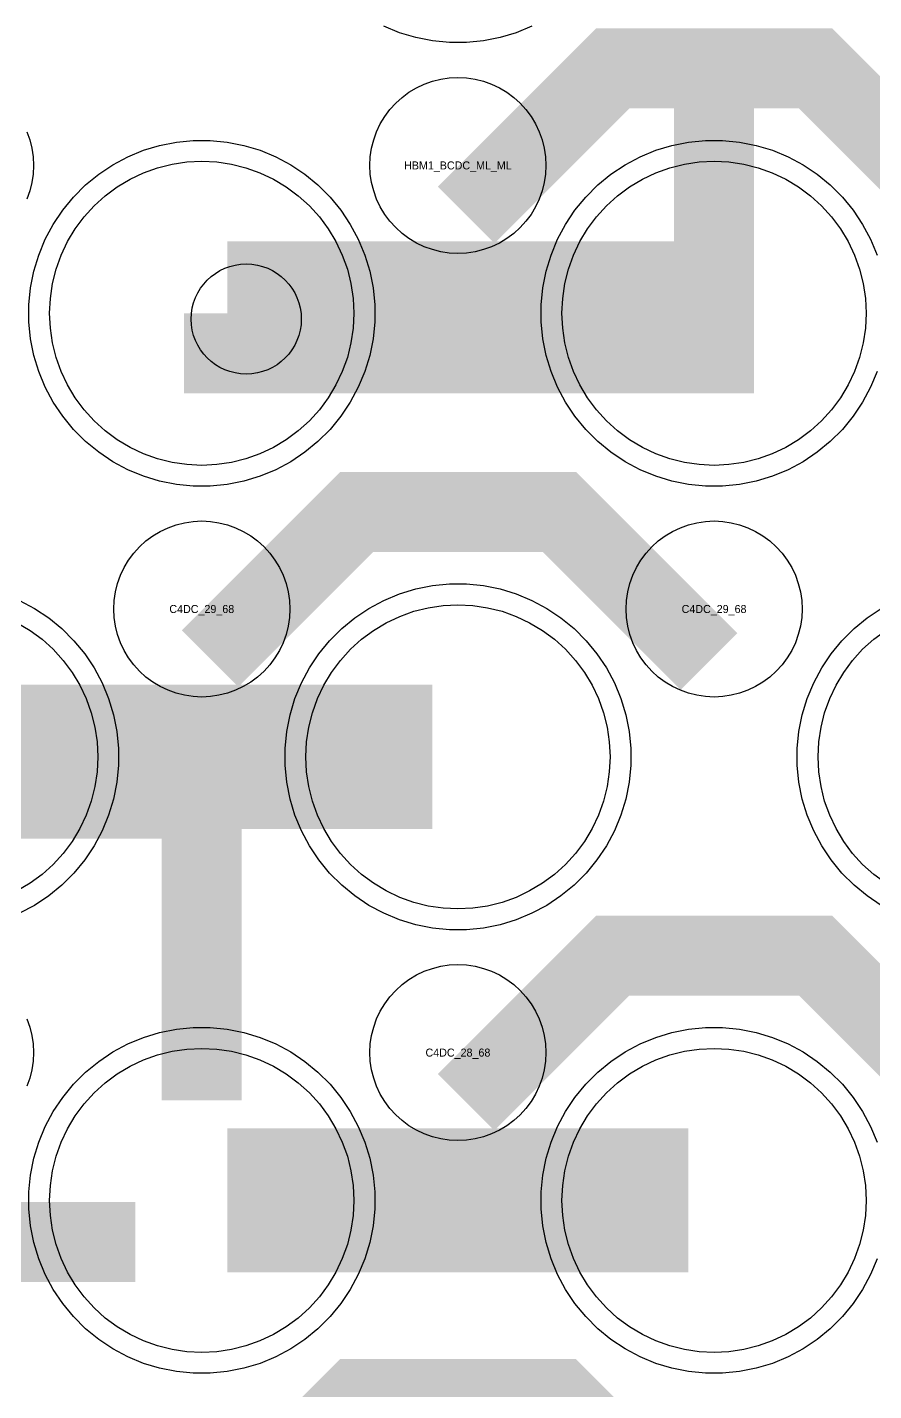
# Model space of a CAD drawing. Extents: x -11880 to 11880, y -14992 to 14992.
# Drawn here: x 9705.5 to 9969.9, y -11019.2 to -10593.3 of the extents above; entities that cross this region are included whole.
import ezdxf
from ezdxf.enums import TextEntityAlignment as Align

# ---------------------------------------------------------------- set-up
doc = ezdxf.new("R2010")
doc.units = 0
doc.header["$MEASUREMENT"] = 0
for name, color, linetype in [('GDS_775_DT_237', 138, 'CONTINUOUS'), ('RDL1_FS', 34, 'CONTINUOUS'), ('RDL_BS', 160, 'CONTINUOUS')]:
    doc.layers.add(name, color=color, linetype=linetype)

msp = doc.modelspace()

# ---------------------------------------------------------------- linework, layer by layer
at = {"layer": 'RDL1_FS'}
for points in [[(9760, -10730.149), (9755.343, -10729.92), (9750.732, -10729.236), (9746.209, -10728.104), (9741.819, -10726.532), (9737.605, -10724.54), (9733.605, -10722.142), (9729.86, -10719.364), (9726.406, -10716.234), (9723.276, -10712.78), (9720.498, -10709.035), (9718.1, -10705.035), (9716.108, -10700.821), (9714.536, -10696.431), (9713.404, -10691.908), (9712.72, -10687.297), (9712.491, -10682.64), (9712.72, -10677.983), (9713.404, -10673.372), (9714.536, -10668.849), (9716.108, -10664.459), (9718.1, -10660.245), (9720.498, -10656.245), (9723.276, -10652.5), (9726.406, -10649.046), (9729.86, -10645.916), (9733.605, -10643.138), (9737.605, -10640.74), (9741.819, -10638.748), (9746.209, -10637.176), (9750.732, -10636.044), (9755.343, -10635.36), (9760, -10635.131), (9764.657, -10635.36), (9769.268, -10636.044), (9773.791, -10637.176), (9778.181, -10638.748), (9782.395, -10640.74), (9786.395, -10643.138), (9790.14, -10645.916), (9793.594, -10649.046), (9796.724, -10652.5), (9799.502, -10656.245), (9801.9, -10660.245), (9803.892, -10664.459), (9805.464, -10668.849), (9806.596, -10673.372), (9807.28, -10677.983), (9807.509, -10682.64), (9807.28, -10687.297), (9806.596, -10691.908), (9805.464, -10696.431), (9803.892, -10700.821), (9801.9, -10705.035), (9799.502, -10709.035), (9796.724, -10712.78), (9793.594, -10716.234), (9790.14, -10719.364), (9786.395, -10722.142), (9782.395, -10724.54), (9778.181, -10726.532), (9773.791, -10728.104), (9769.268, -10729.236), (9764.657, -10729.92)], [(9920, -10730.149), (9915.343, -10729.92), (9910.732, -10729.236), (9906.209, -10728.104), (9901.819, -10726.532), (9897.605, -10724.54), (9893.605, -10722.142), (9889.86, -10719.364), (9886.406, -10716.234), (9883.276, -10712.78), (9880.498, -10709.035), (9878.1, -10705.035), (9876.108, -10700.821), (9874.536, -10696.431), (9873.404, -10691.908), (9872.72, -10687.297), (9872.491, -10682.64), (9872.72, -10677.983), (9873.404, -10673.372), (9874.536, -10668.849), (9876.108, -10664.459), (9878.1, -10660.245), (9880.498, -10656.245), (9883.276, -10652.5), (9886.406, -10649.046), (9889.86, -10645.916), (9893.605, -10643.138), (9897.605, -10640.74), (9901.819, -10638.748), (9906.209, -10637.176), (9910.732, -10636.044), (9915.343, -10635.36), (9920, -10635.131), (9924.657, -10635.36), (9929.268, -10636.044), (9933.791, -10637.176), (9938.181, -10638.748), (9942.395, -10640.74), (9946.395, -10643.138), (9950.14, -10645.916), (9953.594, -10649.046), (9956.724, -10652.5), (9959.502, -10656.245), (9961.9, -10660.245), (9963.892, -10664.459), (9965.464, -10668.849), (9966.596, -10673.372), (9967.28, -10677.983), (9967.509, -10682.64), (9967.28, -10687.297), (9966.596, -10691.908), (9965.464, -10696.431), (9963.892, -10700.821), (9961.9, -10705.035), (9959.502, -10709.035), (9956.724, -10712.78), (9953.594, -10716.234), (9950.14, -10719.364), (9946.395, -10722.142), (9942.395, -10724.54), (9938.181, -10726.532), (9933.791, -10728.104), (9929.268, -10729.236), (9924.657, -10729.92)]]:
    msp.add_lwpolyline(points, close=True, dxfattribs=at)
for points in [[(9768.002, -10682.64, 45, 45, 0), (9840.002, -10682.64, 45, 45, 0)], [(9840.002, -10682.64, 45, 45, 0), (9912.002, -10682.64, 45, 45, 0)]]:
    msp.add_lwpolyline(points, format="xyseb", dxfattribs=at)
at = {"layer": 'RDL1_FS', "color": 241, "true_color": 0xf7abae}
for points in [[(9840, -10868.714), (9835.343, -10868.485), (9830.732, -10867.801), (9826.209, -10866.669), (9821.819, -10865.097), (9817.605, -10863.105), (9813.605, -10860.707), (9809.86, -10857.929), (9806.406, -10854.799), (9803.276, -10851.345), (9800.498, -10847.6), (9798.1, -10843.6), (9796.108, -10839.386), (9794.536, -10834.996), (9793.404, -10830.473), (9792.72, -10825.862), (9792.491, -10821.205), (9792.72, -10816.548), (9793.404, -10811.937), (9794.536, -10807.414), (9796.108, -10803.024), (9798.1, -10798.81), (9800.498, -10794.81), (9803.276, -10791.065), (9806.406, -10787.611), (9809.86, -10784.481), (9813.605, -10781.703), (9817.605, -10779.305), (9821.819, -10777.313), (9826.209, -10775.741), (9830.732, -10774.609), (9835.343, -10773.925), (9840, -10773.696), (9844.657, -10773.925), (9849.268, -10774.609), (9853.791, -10775.741), (9858.181, -10777.313), (9862.395, -10779.305), (9866.395, -10781.703), (9870.14, -10784.481), (9873.594, -10787.611), (9876.724, -10791.065), (9879.502, -10794.81), (9881.9, -10798.81), (9883.892, -10803.024), (9885.464, -10807.414), (9886.596, -10811.937), (9887.28, -10816.548), (9887.509, -10821.205), (9887.28, -10825.862), (9886.596, -10830.473), (9885.464, -10834.996), (9883.892, -10839.386), (9881.9, -10843.6), (9879.502, -10847.6), (9876.724, -10851.345), (9873.594, -10854.799), (9870.14, -10857.929), (9866.395, -10860.707), (9862.395, -10863.105), (9858.181, -10865.097), (9853.791, -10866.669), (9849.268, -10867.801), (9844.657, -10868.485)], [(9760, -11007.279), (9755.343, -11007.05), (9750.732, -11006.366), (9746.209, -11005.234), (9741.819, -11003.662), (9737.605, -11001.67), (9733.605, -10999.272), (9729.86, -10996.494), (9726.406, -10993.364), (9723.276, -10989.91), (9720.498, -10986.165), (9718.1, -10982.165), (9716.108, -10977.951), (9714.536, -10973.561), (9713.404, -10969.038), (9712.72, -10964.427), (9712.491, -10959.77), (9712.72, -10955.113), (9713.404, -10950.502), (9714.536, -10945.979), (9716.108, -10941.589), (9718.1, -10937.375), (9720.498, -10933.375), (9723.276, -10929.63), (9726.406, -10926.176), (9729.86, -10923.046), (9733.605, -10920.268), (9737.605, -10917.87), (9741.819, -10915.878), (9746.209, -10914.306), (9750.732, -10913.174), (9755.343, -10912.49), (9760, -10912.261), (9764.657, -10912.49), (9769.268, -10913.174), (9773.791, -10914.306), (9778.181, -10915.878), (9782.395, -10917.87), (9786.395, -10920.268), (9790.14, -10923.046), (9793.594, -10926.176), (9796.724, -10929.63), (9799.502, -10933.375), (9801.9, -10937.375), (9803.892, -10941.589), (9805.464, -10945.979), (9806.596, -10950.502), (9807.28, -10955.113), (9807.509, -10959.77), (9807.28, -10964.427), (9806.596, -10969.038), (9805.464, -10973.561), (9803.892, -10977.951), (9801.9, -10982.165), (9799.502, -10986.165), (9796.724, -10989.91), (9793.594, -10993.364), (9790.14, -10996.494), (9786.395, -10999.272), (9782.395, -11001.67), (9778.181, -11003.662), (9773.791, -11005.234), (9769.268, -11006.366), (9764.657, -11007.05)], [(9920, -11007.279), (9915.343, -11007.05), (9910.732, -11006.366), (9906.209, -11005.234), (9901.819, -11003.662), (9897.605, -11001.67), (9893.605, -10999.272), (9889.86, -10996.494), (9886.406, -10993.364), (9883.276, -10989.91), (9880.498, -10986.165), (9878.1, -10982.165), (9876.108, -10977.951), (9874.536, -10973.561), (9873.404, -10969.038), (9872.72, -10964.427), (9872.491, -10959.77), (9872.72, -10955.113), (9873.404, -10950.502), (9874.536, -10945.979), (9876.108, -10941.589), (9878.1, -10937.375), (9880.498, -10933.375), (9883.276, -10929.63), (9886.406, -10926.176), (9889.86, -10923.046), (9893.605, -10920.268), (9897.605, -10917.87), (9901.819, -10915.878), (9906.209, -10914.306), (9910.732, -10913.174), (9915.343, -10912.49), (9920, -10912.261), (9924.657, -10912.49), (9929.268, -10913.174), (9933.791, -10914.306), (9938.181, -10915.878), (9942.395, -10917.87), (9946.395, -10920.268), (9950.14, -10923.046), (9953.594, -10926.176), (9956.724, -10929.63), (9959.502, -10933.375), (9961.9, -10937.375), (9963.892, -10941.589), (9965.464, -10945.979), (9966.596, -10950.502), (9967.28, -10955.113), (9967.509, -10959.77), (9967.28, -10964.427), (9966.596, -10969.038), (9965.464, -10973.561), (9963.892, -10977.951), (9961.9, -10982.165), (9959.502, -10986.165), (9956.724, -10989.91), (9953.594, -10993.364), (9950.14, -10996.494), (9946.395, -10999.272), (9942.395, -11001.67), (9938.181, -11003.662), (9933.791, -11005.234), (9929.268, -11006.366), (9924.657, -11007.05)]]:
    msp.add_lwpolyline(points, close=True, dxfattribs=at)
msp.add_lwpolyline([(9702.395, -10779.305), (9706.395, -10781.703), (9710.14, -10784.481), (9713.594, -10787.611), (9716.724, -10791.065), (9719.502, -10794.81), (9721.9, -10798.81), (9723.892, -10803.024), (9725.464, -10807.414), (9726.596, -10811.937), (9727.28, -10816.548), (9727.509, -10821.205), (9727.28, -10825.862), (9726.596, -10830.473), (9725.464, -10834.996), (9723.892, -10839.386), (9721.9, -10843.6), (9719.502, -10847.6), (9716.724, -10851.345), (9713.594, -10854.799), (9710.14, -10857.929), (9706.395, -10860.707), (9702.395, -10863.105)], dxfattribs=at)
at = {"layer": 'RDL1_FS'}
msp.add_lwpolyline([(9973.605, -10860.707), (9969.86, -10857.929), (9966.406, -10854.799), (9963.276, -10851.345), (9960.498, -10847.6), (9958.1, -10843.6), (9956.108, -10839.386), (9954.536, -10834.996), (9953.404, -10830.473), (9952.72, -10825.862), (9952.491, -10821.205), (9952.72, -10816.548), (9953.404, -10811.937), (9954.536, -10807.414), (9956.108, -10803.024), (9958.1, -10798.81), (9960.498, -10794.81), (9963.276, -10791.065), (9966.406, -10787.611), (9969.86, -10784.481), (9973.605, -10781.703)], dxfattribs=at)
at = {"layer": 'RDL1_FS', "color": 241, "true_color": 0xf7abae}
for points in [[(9688.002, -10821.205, 45, 45, 0), (9760.002, -10821.205, 45, 45, 0)], [(9760.002, -10821.205, 45, 45, 0), (9832.002, -10821.205, 45, 45, 0)], [(9768.002, -10959.77, 45, 45, 0), (9840.002, -10959.77, 45, 45, 0)], [(9840.002, -10959.77, 45, 45, 0), (9912.002, -10959.77, 45, 45, 0)]]:
    msp.add_lwpolyline(points, format="xyseb", dxfattribs=at)
at = {"layer": 'RDL1_FS'}
msp.add_circle((9773.89, -10684.444), 17.2, dxfattribs=at)
at = {"layer": 'RDL_BS'}
for points in [[(9920, -10707.64, 25, 25, 0), (9920, -10593.639, 25, 25, 0)], [(9842.562, -10651.954, 25, 25, 0), (9888.377, -10606.139, 25, 25, 0), (9921.93, -10606.139, 25, 25, 0)], [(9998.401, -10652.853, 25, 25, 0), (9951.687, -10606.139, 25, 25, 0), (9921.929, -10606.139, 25, 25, 0)], [(9754.397, -10695.14, 25, 25, 0), (9932.5, -10695.14, 25, 25, 0)], [(9762.562, -10790.519, 25, 25, 0), (9808.377, -10744.704, 25, 25, 0), (9841.93, -10744.704, 25, 25, 0)], [(9918.401, -10791.418, 25, 25, 0), (9871.687, -10744.704, 25, 25, 0), (9841.929, -10744.704, 25, 25, 0)], [(9842.562, -10929.084, 25, 25, 0), (9888.377, -10883.269, 25, 25, 0), (9921.93, -10883.269, 25, 25, 0)], [(9998.401, -10929.983, 25, 25, 0), (9951.687, -10883.269, 25, 25, 0), (9921.929, -10883.269, 25, 25, 0)], [(9762.562, -11067.649, 25, 25, 0), (9808.377, -11021.834, 25, 25, 0), (9841.93, -11021.834, 25, 25, 0)], [(9918.401, -11068.548, 25, 25, 0), (9871.687, -11021.834, 25, 25, 0), (9841.929, -11021.834, 25, 25, 0)]]:
    msp.add_lwpolyline(points, format="xyseb", dxfattribs=at)
for points in [[(9863.115, -10592.955), (9858.205, -10594.986), (9853.165, -10596.517), (9847.938, -10597.563), (9842.644, -10598.08), (9837.356, -10598.08), (9832.062, -10597.563), (9826.835, -10596.517), (9821.795, -10594.986), (9816.885, -10592.955)], [(9705.402, -10625.933), (9706.309, -10628.468), (9706.966, -10631.087), (9707.362, -10633.759), (9707.494, -10636.452), (9707.362, -10639.145), (9706.966, -10641.817), (9706.309, -10644.436), (9705.402, -10646.971)], [(9970.906, -10700.845), (9968.875, -10705.755), (9966.383, -10710.417), (9963.436, -10714.831), (9960.074, -10718.932), (9956.292, -10722.714), (9952.191, -10726.076), (9947.777, -10729.023), (9943.115, -10731.515), (9938.205, -10733.546), (9933.165, -10735.077), (9927.938, -10736.123), (9922.644, -10736.64), (9917.356, -10736.64), (9912.062, -10736.123), (9906.835, -10735.077), (9901.795, -10733.546), (9896.885, -10731.515), (9892.223, -10729.023), (9887.809, -10726.076), (9883.708, -10722.714), (9879.926, -10718.932), (9876.564, -10714.831), (9873.617, -10710.417), (9871.125, -10705.755), (9869.094, -10700.845), (9867.563, -10695.805), (9866.517, -10690.578), (9866, -10685.284), (9866, -10679.996), (9866.517, -10674.702), (9867.563, -10669.475), (9869.094, -10664.435), (9871.125, -10659.525), (9873.617, -10654.863), (9876.564, -10650.449), (9879.926, -10646.348), (9883.708, -10642.566), (9887.809, -10639.204), (9892.223, -10636.257), (9896.885, -10633.765), (9901.795, -10631.734), (9906.835, -10630.203), (9912.062, -10629.157), (9917.356, -10628.64), (9922.644, -10628.64), (9927.938, -10629.157), (9933.165, -10630.203), (9938.205, -10631.734), (9943.115, -10633.765), (9947.777, -10636.257), (9952.191, -10639.204), (9956.292, -10642.566), (9960.074, -10646.348), (9963.436, -10650.449), (9966.383, -10654.863), (9968.875, -10659.525), (9970.906, -10664.435)], [(9972.223, -10867.588), (9967.809, -10864.641), (9963.708, -10861.279), (9959.926, -10857.497), (9956.564, -10853.396), (9953.617, -10848.982), (9951.125, -10844.32), (9949.094, -10839.41), (9947.563, -10834.37), (9946.517, -10829.143), (9946, -10823.849), (9946, -10818.561), (9946.517, -10813.267), (9947.563, -10808.04), (9949.094, -10803), (9951.125, -10798.09), (9953.617, -10793.428), (9956.564, -10789.014), (9959.926, -10784.913), (9963.708, -10781.131), (9967.809, -10777.769), (9972.223, -10774.822)], [(9705.402, -10903.063), (9706.309, -10905.598), (9706.966, -10908.217), (9707.362, -10910.889), (9707.494, -10913.582), (9707.362, -10916.275), (9706.966, -10918.947), (9706.309, -10921.566), (9705.402, -10924.101)]]:
    msp.add_lwpolyline(points, dxfattribs=at)
for points in [[(9840, -10663.946), (9837.307, -10663.814), (9834.635, -10663.418), (9832.016, -10662.761), (9829.481, -10661.854), (9827.044, -10660.702), (9824.72, -10659.309), (9822.557, -10657.706), (9820.558, -10655.894), (9818.746, -10653.895), (9817.143, -10651.732), (9815.75, -10649.408), (9814.598, -10646.971), (9813.691, -10644.436), (9813.034, -10641.817), (9812.638, -10639.145), (9812.506, -10636.452), (9812.638, -10633.759), (9813.034, -10631.087), (9813.691, -10628.468), (9814.598, -10625.933), (9815.75, -10623.496), (9817.143, -10621.172), (9818.746, -10619.009), (9820.558, -10617.01), (9822.557, -10615.198), (9824.72, -10613.595), (9827.044, -10612.202), (9829.481, -10611.05), (9832.016, -10610.143), (9834.635, -10609.486), (9837.307, -10609.09), (9840, -10608.958), (9842.693, -10609.09), (9845.365, -10609.486), (9847.984, -10610.143), (9850.519, -10611.05), (9852.956, -10612.202), (9855.28, -10613.595), (9857.443, -10615.198), (9859.442, -10617.01), (9861.254, -10619.009), (9862.857, -10621.172), (9864.25, -10623.496), (9865.402, -10625.933), (9866.309, -10628.468), (9866.966, -10631.087), (9867.362, -10633.759), (9867.494, -10636.452), (9867.362, -10639.145), (9866.966, -10641.817), (9866.309, -10644.436), (9865.402, -10646.971), (9864.25, -10649.408), (9862.857, -10651.732), (9861.254, -10653.895), (9859.442, -10655.894), (9857.443, -10657.706), (9855.28, -10659.309), (9852.956, -10660.702), (9850.519, -10661.854), (9847.984, -10662.761), (9845.365, -10663.418), (9842.693, -10663.814)], [(9757.356, -10736.64), (9752.062, -10736.123), (9746.835, -10735.077), (9741.795, -10733.546), (9736.885, -10731.515), (9732.223, -10729.023), (9727.809, -10726.076), (9723.708, -10722.714), (9719.926, -10718.932), (9716.564, -10714.831), (9713.617, -10710.417), (9711.125, -10705.755), (9709.094, -10700.845), (9707.563, -10695.805), (9706.517, -10690.578), (9706, -10685.284), (9706, -10679.996), (9706.517, -10674.702), (9707.563, -10669.475), (9709.094, -10664.435), (9711.125, -10659.525), (9713.617, -10654.863), (9716.564, -10650.449), (9719.926, -10646.348), (9723.708, -10642.566), (9727.809, -10639.204), (9732.223, -10636.257), (9736.885, -10633.765), (9741.795, -10631.734), (9746.835, -10630.203), (9752.062, -10629.157), (9757.356, -10628.64), (9762.644, -10628.64), (9767.938, -10629.157), (9773.165, -10630.203), (9778.205, -10631.734), (9783.115, -10633.765), (9787.777, -10636.257), (9792.191, -10639.204), (9796.292, -10642.566), (9800.074, -10646.348), (9803.436, -10650.449), (9806.383, -10654.863), (9808.875, -10659.525), (9810.906, -10664.435), (9812.437, -10669.475), (9813.483, -10674.702), (9814, -10679.996), (9814, -10685.284), (9813.483, -10690.578), (9812.437, -10695.805), (9810.906, -10700.845), (9808.875, -10705.755), (9806.383, -10710.417), (9803.436, -10714.831), (9800.074, -10718.932), (9796.292, -10722.714), (9792.191, -10726.076), (9787.777, -10729.023), (9783.115, -10731.515), (9778.205, -10733.546), (9773.165, -10735.077), (9767.938, -10736.123), (9762.644, -10736.64)], [(9760, -10802.511), (9757.307, -10802.379), (9754.635, -10801.983), (9752.016, -10801.326), (9749.481, -10800.419), (9747.044, -10799.267), (9744.72, -10797.874), (9742.557, -10796.271), (9740.558, -10794.459), (9738.746, -10792.46), (9737.143, -10790.297), (9735.75, -10787.973), (9734.598, -10785.536), (9733.691, -10783.001), (9733.034, -10780.382), (9732.638, -10777.71), (9732.506, -10775.017), (9732.638, -10772.324), (9733.034, -10769.652), (9733.691, -10767.033), (9734.598, -10764.498), (9735.75, -10762.061), (9737.143, -10759.737), (9738.746, -10757.574), (9740.558, -10755.575), (9742.557, -10753.763), (9744.72, -10752.16), (9747.044, -10750.767), (9749.481, -10749.615), (9752.016, -10748.708), (9754.635, -10748.051), (9757.307, -10747.655), (9760, -10747.523), (9762.693, -10747.655), (9765.365, -10748.051), (9767.984, -10748.708), (9770.519, -10749.615), (9772.956, -10750.767), (9775.28, -10752.16), (9777.443, -10753.763), (9779.442, -10755.575), (9781.254, -10757.574), (9782.857, -10759.737), (9784.25, -10762.061), (9785.402, -10764.498), (9786.309, -10767.033), (9786.966, -10769.652), (9787.362, -10772.324), (9787.494, -10775.017), (9787.362, -10777.71), (9786.966, -10780.382), (9786.309, -10783.001), (9785.402, -10785.536), (9784.25, -10787.973), (9782.857, -10790.297), (9781.254, -10792.46), (9779.442, -10794.459), (9777.443, -10796.271), (9775.28, -10797.874), (9772.956, -10799.267), (9770.519, -10800.419), (9767.984, -10801.326), (9765.365, -10801.983), (9762.693, -10802.379)], [(9920, -10802.511), (9917.307, -10802.379), (9914.635, -10801.983), (9912.016, -10801.326), (9909.481, -10800.419), (9907.044, -10799.267), (9904.72, -10797.874), (9902.557, -10796.271), (9900.558, -10794.459), (9898.746, -10792.46), (9897.143, -10790.297), (9895.75, -10787.973), (9894.598, -10785.536), (9893.691, -10783.001), (9893.034, -10780.382), (9892.638, -10777.71), (9892.506, -10775.017), (9892.638, -10772.324), (9893.034, -10769.652), (9893.691, -10767.033), (9894.598, -10764.498), (9895.75, -10762.061), (9897.143, -10759.737), (9898.746, -10757.574), (9900.558, -10755.575), (9902.557, -10753.763), (9904.72, -10752.16), (9907.044, -10750.767), (9909.481, -10749.615), (9912.016, -10748.708), (9914.635, -10748.051), (9917.307, -10747.655), (9920, -10747.523), (9922.693, -10747.655), (9925.365, -10748.051), (9927.984, -10748.708), (9930.519, -10749.615), (9932.956, -10750.767), (9935.28, -10752.16), (9937.443, -10753.763), (9939.442, -10755.575), (9941.254, -10757.574), (9942.857, -10759.737), (9944.25, -10762.061), (9945.402, -10764.498), (9946.309, -10767.033), (9946.966, -10769.652), (9947.362, -10772.324), (9947.494, -10775.017), (9947.362, -10777.71), (9946.966, -10780.382), (9946.309, -10783.001), (9945.402, -10785.536), (9944.25, -10787.973), (9942.857, -10790.297), (9941.254, -10792.46), (9939.442, -10794.459), (9937.443, -10796.271), (9935.28, -10797.874), (9932.956, -10799.267), (9930.519, -10800.419), (9927.984, -10801.326), (9925.365, -10801.983), (9922.693, -10802.379)], [(9840, -10941.076), (9837.307, -10940.944), (9834.635, -10940.548), (9832.016, -10939.891), (9829.481, -10938.984), (9827.044, -10937.832), (9824.72, -10936.439), (9822.557, -10934.836), (9820.558, -10933.024), (9818.746, -10931.025), (9817.143, -10928.862), (9815.75, -10926.538), (9814.598, -10924.101), (9813.691, -10921.566), (9813.034, -10918.947), (9812.638, -10916.275), (9812.506, -10913.582), (9812.638, -10910.889), (9813.034, -10908.217), (9813.691, -10905.598), (9814.598, -10903.063), (9815.75, -10900.626), (9817.143, -10898.302), (9818.746, -10896.139), (9820.558, -10894.14), (9822.557, -10892.328), (9824.72, -10890.725), (9827.044, -10889.332), (9829.481, -10888.18), (9832.016, -10887.273), (9834.635, -10886.616), (9837.307, -10886.22), (9840, -10886.088), (9842.693, -10886.22), (9845.365, -10886.616), (9847.984, -10887.273), (9850.519, -10888.18), (9852.956, -10889.332), (9855.28, -10890.725), (9857.443, -10892.328), (9859.442, -10894.14), (9861.254, -10896.139), (9862.857, -10898.302), (9864.25, -10900.626), (9865.402, -10903.063), (9866.309, -10905.598), (9866.966, -10908.217), (9867.362, -10910.889), (9867.494, -10913.582), (9867.362, -10916.275), (9866.966, -10918.947), (9866.309, -10921.566), (9865.402, -10924.101), (9864.25, -10926.538), (9862.857, -10928.862), (9861.254, -10931.025), (9859.442, -10933.024), (9857.443, -10934.836), (9855.28, -10936.439), (9852.956, -10937.832), (9850.519, -10938.984), (9847.984, -10939.891), (9845.365, -10940.548), (9842.693, -10940.944)]]:
    msp.add_lwpolyline(points, close=True, dxfattribs=at)
at = {"layer": 'RDL_BS', "color": 241, "true_color": 0xf7abae}
for points in [[(9837.356, -10875.205), (9832.062, -10874.688), (9826.835, -10873.642), (9821.795, -10872.111), (9816.885, -10870.08), (9812.223, -10867.588), (9807.809, -10864.641), (9803.708, -10861.279), (9799.926, -10857.497), (9796.564, -10853.396), (9793.617, -10848.982), (9791.125, -10844.32), (9789.094, -10839.41), (9787.563, -10834.37), (9786.517, -10829.143), (9786, -10823.849), (9786, -10818.561), (9786.517, -10813.267), (9787.563, -10808.04), (9789.094, -10803), (9791.125, -10798.09), (9793.617, -10793.428), (9796.564, -10789.014), (9799.926, -10784.913), (9803.708, -10781.131), (9807.809, -10777.769), (9812.223, -10774.822), (9816.885, -10772.33), (9821.795, -10770.299), (9826.835, -10768.768), (9832.062, -10767.722), (9837.356, -10767.205), (9842.644, -10767.205), (9847.938, -10767.722), (9853.165, -10768.768), (9858.205, -10770.299), (9863.115, -10772.33), (9867.777, -10774.822), (9872.191, -10777.769), (9876.292, -10781.131), (9880.074, -10784.913), (9883.436, -10789.014), (9886.383, -10793.428), (9888.875, -10798.09), (9890.906, -10803), (9892.437, -10808.04), (9893.483, -10813.267), (9894, -10818.561), (9894, -10823.849), (9893.483, -10829.143), (9892.437, -10834.37), (9890.906, -10839.41), (9888.875, -10844.32), (9886.383, -10848.982), (9883.436, -10853.396), (9880.074, -10857.497), (9876.292, -10861.279), (9872.191, -10864.641), (9867.777, -10867.588), (9863.115, -10870.08), (9858.205, -10872.111), (9853.165, -10873.642), (9847.938, -10874.688), (9842.644, -10875.205)], [(9757.356, -11013.77), (9752.062, -11013.253), (9746.835, -11012.207), (9741.795, -11010.676), (9736.885, -11008.645), (9732.223, -11006.153), (9727.809, -11003.206), (9723.708, -10999.844), (9719.926, -10996.062), (9716.564, -10991.961), (9713.617, -10987.547), (9711.125, -10982.885), (9709.094, -10977.975), (9707.563, -10972.935), (9706.517, -10967.708), (9706, -10962.414), (9706, -10957.126), (9706.517, -10951.832), (9707.563, -10946.605), (9709.094, -10941.565), (9711.125, -10936.655), (9713.617, -10931.993), (9716.564, -10927.579), (9719.926, -10923.478), (9723.708, -10919.696), (9727.809, -10916.334), (9732.223, -10913.387), (9736.885, -10910.895), (9741.795, -10908.864), (9746.835, -10907.333), (9752.062, -10906.287), (9757.356, -10905.77), (9762.644, -10905.77), (9767.938, -10906.287), (9773.165, -10907.333), (9778.205, -10908.864), (9783.115, -10910.895), (9787.777, -10913.387), (9792.191, -10916.334), (9796.292, -10919.696), (9800.074, -10923.478), (9803.436, -10927.579), (9806.383, -10931.993), (9808.875, -10936.655), (9810.906, -10941.565), (9812.437, -10946.605), (9813.483, -10951.832), (9814, -10957.126), (9814, -10962.414), (9813.483, -10967.708), (9812.437, -10972.935), (9810.906, -10977.975), (9808.875, -10982.885), (9806.383, -10987.547), (9803.436, -10991.961), (9800.074, -10996.062), (9796.292, -10999.844), (9792.191, -11003.206), (9787.777, -11006.153), (9783.115, -11008.645), (9778.205, -11010.676), (9773.165, -11012.207), (9767.938, -11013.253), (9762.644, -11013.77)]]:
    msp.add_lwpolyline(points, close=True, dxfattribs=at)
for points in [[(9703.115, -10772.33), (9707.777, -10774.822), (9712.191, -10777.769), (9716.292, -10781.131), (9720.074, -10784.913), (9723.436, -10789.014), (9726.383, -10793.428), (9728.875, -10798.09), (9730.906, -10803), (9732.437, -10808.04), (9733.483, -10813.267), (9734, -10818.561), (9734, -10823.849), (9733.483, -10829.143), (9732.437, -10834.37), (9730.906, -10839.41), (9728.875, -10844.32), (9726.383, -10848.982), (9723.436, -10853.396), (9720.074, -10857.497), (9716.292, -10861.279), (9712.191, -10864.641), (9707.777, -10867.588), (9703.115, -10870.08)], [(9970.906, -10977.975), (9968.875, -10982.885), (9966.383, -10987.547), (9963.436, -10991.961), (9960.074, -10996.062), (9956.292, -10999.844), (9952.191, -11003.206), (9947.777, -11006.153), (9943.115, -11008.645), (9938.205, -11010.676), (9933.165, -11012.207), (9927.938, -11013.253), (9922.644, -11013.77), (9917.356, -11013.77), (9912.062, -11013.253), (9906.835, -11012.207), (9901.795, -11010.676), (9896.885, -11008.645), (9892.223, -11006.153), (9887.809, -11003.206), (9883.708, -10999.844), (9879.926, -10996.062), (9876.564, -10991.961), (9873.617, -10987.547), (9871.125, -10982.885), (9869.094, -10977.975), (9867.563, -10972.935), (9866.517, -10967.708), (9866, -10962.414), (9866, -10957.126), (9866.517, -10951.832), (9867.563, -10946.605), (9869.094, -10941.565), (9871.125, -10936.655), (9873.617, -10931.993), (9876.564, -10927.579), (9879.926, -10923.478), (9883.708, -10919.696), (9887.809, -10916.334), (9892.223, -10913.387), (9896.885, -10910.895), (9901.795, -10908.864), (9906.835, -10907.333), (9912.062, -10906.287), (9917.356, -10905.77), (9922.644, -10905.77), (9927.938, -10906.287), (9933.165, -10907.333), (9938.205, -10908.864), (9943.115, -10910.895), (9947.777, -10913.387), (9952.191, -10916.334), (9956.292, -10919.696), (9960.074, -10923.478), (9963.436, -10927.579), (9966.383, -10931.993), (9968.875, -10936.655), (9970.906, -10941.565)]]:
    msp.add_lwpolyline(points, dxfattribs=at)
for points in [[(9760, -10928.495, 25, 25, 0), (9760, -10821.718, 25, 25, 0)], [(9772.5, -10834.218, 25, 25, 0), (9686.667, -10834.218, 25, 25, 0)], [(9732.944, -10834.218, 25, 25, 0), (9691.74, -10834.218, 25, 25, 0)], [(9760, -10852.187, 25, 25, 0), (9760, -10897.807, 25, 25, 0)], [(9630.016, -10972.783, 25, 25, 0), (9739.281, -10972.783, 25, 25, 0)]]:
    msp.add_lwpolyline(points, format="xyseb", dxfattribs=at)

# ---------------------------------------------------------------- texts
at = {"layer": 'GDS_775_DT_237'}
for s, p in [('HBM1_BCDC_ML_ML', (9840, -10636.452)), ('HBM1_BCDC_ML_ML', (9840, -10636.452)), ('C4DC_29_68', (9760, -10775.017)), ('C4DC_29_68', (9760, -10775.017)), ('C4DC_29_68', (9920, -10775.017)), ('C4DC_29_68', (9920, -10775.017)), ('C4DC_28_68', (9840, -10913.582)), ('C4DC_28_68', (9840, -10913.582))]:
    msp.add_text(s, height=2.5, dxfattribs=at).set_placement(p, align=Align.MIDDLE_CENTER)

doc.saveas('drawing.dxf')
